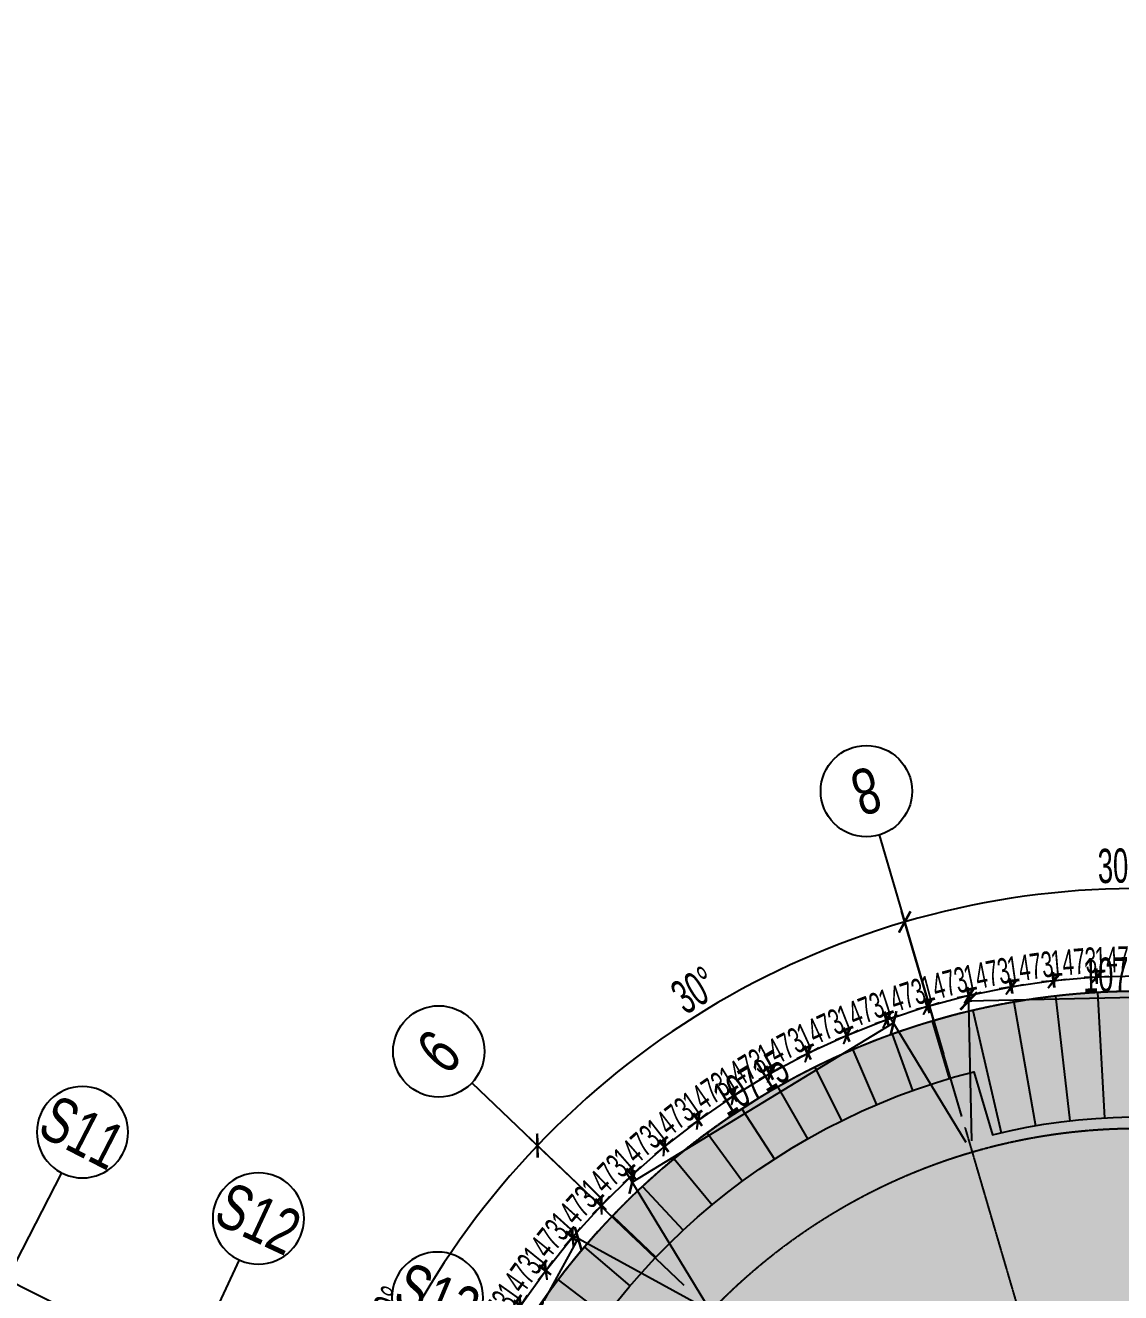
# Model space of a CAD drawing. Extents: x -668578 to 2331563, y -1202445 to 1620273.
# Drawn here: x 1636967 to 1675333, y 129938 to 174324 of the extents above; entities that cross this region are included whole.
import ezdxf
from ezdxf.enums import TextEntityAlignment as Align

# ---------------------------------------------------------------- set-up
doc = ezdxf.new("R2010")
doc.units = 0
for name, pattern in [('CENTER2', [28.575, 19.05, -3.175, 3.175, -3.175]), ('DASH', [0.35, 0.25, -0.1]), ('DOTE', [2.42, 2, -0.2, 0.02, -0.2])]:
    doc.linetypes.add(name, pattern=pattern)
doc.layers.get('0').update_dxf_attribs({"color": 8})
doc.layers.get('Defpoints').update_dxf_attribs({"color": 8})
for name, color, linetype in [('#填充层', 8, 'Continuous'), ('#幕墙线-平面', 8, 'Continuous'), ('#标注', 8, 'Continuous'), ('#轴线', 8, 'CENTER2'), ('C-AXIS', 8, 'DOTE'), ('dim', 8, 'Continuous')]:
    doc.layers.add(name, color=color, linetype=linetype)
doc.styles.add('JHZX', font='jrs.shx', dxfattribs={"width": 0.6, "bigfont": 'jhz.shx'})
doc.dimstyles.new('JZBZ-300', dxfattribs={"dimscale": 300, "dimtxt": 3, "dimasz": 1.5, "dimexe": 1, "dimexo": 1, "dimgap": 0.5, "dimtad": 1, "dimdec": 0, "dimdsep": 46, "dimtxsty": 'JHZX', "dimblk1": 'ARCHTICK', "dimblk2": 'ARCHTICK', "dimsah": 1, "dimcen": 0, "dimclrd": 1, "dimclre": 1, "dimclrt": 2, "dimazin": 2, "dimtfac": 1, "dimtdec": 0, "dimtix": 1, "dimtmove": 0, "dimatfit": 3, "dimfxl": 0, "dimtolj": 1, "dimlwd": -1, "dimlwe": -1, "dimarcsym": 0})
doc.dimstyles.new('JZBZ-400', dxfattribs={"dimscale": 400, "dimtxt": 3, "dimasz": 1.5, "dimexe": 1, "dimexo": 1, "dimgap": 0.5, "dimtad": 1, "dimdec": 0, "dimdsep": 46, "dimtxsty": 'JHZX', "dimblk1": 'ARCHTICK', "dimblk2": 'ARCHTICK', "dimsah": 1, "dimcen": 0, "dimclrd": 1, "dimclre": 1, "dimclrt": 2, "dimazin": 2, "dimtfac": 1, "dimtdec": 0, "dimtix": 1, "dimtmove": 0, "dimatfit": 3, "dimfxl": 0, "dimtolj": 1, "dimlwd": -1, "dimlwe": -1, "dimarcsym": 0})

# ---------------------------------------------------------------- blocks, each defined once
blk = doc.blocks.new('_ARCHTICK')
at = {"color": 0, "linetype": 'ByBlock', "const_width": 0.15}
blk.add_lwpolyline([(-0.5, -0.5), (0.5, 0.5)], dxfattribs=at)
blk = doc.blocks.new('*D2918')
at = {"layer": '#标注', "ltscale": 300, "transparency": 16777216}
for p, q in [((52517, 44290), (60086, 50671)), ((174425, -21557), (175612, -11729))]:
    blk.add_line(p, q, dxfattribs=at)
blk.add_arc((197092, 166179), 179600, 220.13382, 263.11563, dxfattribs=at)
at = {"layer": 'Defpoints', "color": 0, "ltscale": 300, "transparency": 16777216}
for p in [(197092, 166179), (52212, 44032), (92699, 20035), (174378, -21955)]:
    blk.add_point(p, dxfattribs=at)
at = {"layer": '#标注', "ltscale": 300, "transparency": 16777216, "xscale": 600, "yscale": 600, "zscale": 600}
for p, rotation in [((59781, 50414), 130.1338192809486), ((175564, -12126), 353.1156299250185)]:
    blk.add_blockref('_ARCHTICK', p, dxfattribs=dict(at, rotation=rotation))
at = {"layer": '#标注', "ltscale": 300, "transparency": 16777216, "insert": (112118, 8861), "char_height": 1200, "attachment_point": 5, "rotation": 331.6247, "style": 'JHZX'}
blk.add_mtext('\\A1;42.98°', dxfattribs=at)
blk = doc.blocks.new('*U2924')
at = {"linetype": 'ByBlock'}
blk.add_line((0, -20), (0, 0), dxfattribs=at)
blk.add_circle((0, -24), 4, dxfattribs=at)
at = {"color": 253, "linetype": 'ByBlock', "style": 'JHZX', "width": 0.75}
blk.add_attdef('AXES', text='', height=4, dxfattribs=at).set_placement((0, -24), align=Align.MIDDLE_CENTER)
blk = doc.blocks.new('*D2946')
at = {"layer": '#标注', "ltscale": 300, "transparency": 16777216}
for p, q in [((159702, 12461), (161475, 19749)), ((148317, 12197), (146209, 19394))]:
    blk.add_line(p, q, dxfattribs=at)
blk.add_arc((154503, -8916), 29100, 76.329, 106.329, dxfattribs=at)
at = {"layer": 'Defpoints', "color": 0, "ltscale": 300, "transparency": 16777216}
for p in [(156366, 20125), (159608, 12072), (148430, 11813), (154503, -8916)]:
    blk.add_point(p, dxfattribs=at)
at = {"layer": '#标注', "ltscale": 300, "transparency": 16777216, "xscale": 600, "yscale": 600, "zscale": 600}
for p, rotation in [((161380, 19360), 346.3290280231337), ((146321, 19011), 196.3290280231265)]:
    blk.add_blockref('_ARCHTICK', p, dxfattribs=dict(at, rotation=rotation))
at = {"layer": '#标注', "ltscale": 300, "transparency": 16777216, "insert": (153809, 20976), "char_height": 1200, "attachment_point": 5, "rotation": 1.329, "style": 'JHZX'}
blk.add_mtext('\\A1;30°', dxfattribs=at)
blk = doc.blocks.new('*D2947')
at = {"layer": '#标注', "ltscale": 300, "transparency": 16777216}
for p, q in [((148317, 12197), (146209, 19394)), ((138590, 6276), (133165, 11455))]:
    blk.add_line(p, q, dxfattribs=at)
blk.add_arc((154503, -8916), 29100, 106.329, 136.329, dxfattribs=at)
at = {"layer": 'Defpoints', "color": 0, "ltscale": 300, "transparency": 16777216}
for p in [(141596, 17166), (148430, 11813), (138879, 6000), (154503, -8916)]:
    blk.add_point(p, dxfattribs=at)
at = {"layer": '#标注', "ltscale": 300, "transparency": 16777216, "xscale": 600, "yscale": 600, "zscale": 600}
for p, rotation in [((146321, 19011), 16.32902802312659), ((133454, 11178), 226.3290280231246)]:
    blk.add_blockref('_ARCHTICK', p, dxfattribs=dict(at, rotation=rotation))
at = {"layer": '#标注', "ltscale": 300, "transparency": 16777216, "insert": (138956, 16625), "char_height": 1200, "attachment_point": 5, "rotation": 31.329, "style": 'JHZX'}
blk.add_mtext('\\A1;30°', dxfattribs=at)
blk = doc.blocks.new('*D2948')
at = {"layer": '#标注', "ltscale": 300, "transparency": 16777216}
for p, q in [((138590, 6276), (133165, 11455)), ((133126, -3716), (125838, -1943))]:
    blk.add_line(p, q, dxfattribs=at)
blk.add_arc((154503, -8916), 29100, 136.329, 166.329, dxfattribs=at)
at = {"layer": 'Defpoints', "color": 0, "ltscale": 300, "transparency": 16777216}
for p in [(130285, 7218), (138879, 6000), (133515, -3810), (154503, -8916)]:
    blk.add_point(p, dxfattribs=at)
at = {"layer": '#标注', "ltscale": 300, "transparency": 16777216, "xscale": 600, "yscale": 600, "zscale": 600}
for p, rotation in [((133454, 11178), 46.32902802312446), ((126227, -2038), 256.3290280231241)]:
    blk.add_blockref('_ARCHTICK', p, dxfattribs=dict(at, rotation=rotation))
at = {"layer": '#标注', "ltscale": 300, "transparency": 16777216, "insert": (128269, 5430), "char_height": 1200, "attachment_point": 5, "rotation": 61.329, "style": 'JHZX'}
blk.add_mtext('\\A1;30°', dxfattribs=at)
blk = doc.blocks.new('*D2984')
at = {"layer": '#标注', "ltscale": 300, "transparency": 16777216}
for p, q in [((139179, 5570), (134532, 8111)), ((129742, -1482), (134883, 7919)), ((134038, -3831), (129391, -1290))]:
    blk.add_line(p, q, dxfattribs=at)
at = {"layer": 'Defpoints', "color": 0, "ltscale": 300, "transparency": 16777216}
for p in [(134883, 7919), (139530, 5378), (134389, -4023)]:
    blk.add_point(p, dxfattribs=at)
at = {"layer": '#标注', "ltscale": 300, "transparency": 16777216, "xscale": 600, "yscale": 600, "zscale": 600}
for p, rotation in [((134883, 7919), 61.32903808904447), ((129742, -1482), 241.3290380890445)]:
    blk.add_blockref('_ARCHTICK', p, dxfattribs=dict(at, rotation=rotation))
at = {"layer": '#标注', "ltscale": 300, "transparency": 16777216, "insert": (131610, 3603), "char_height": 1200, "attachment_point": 5, "rotation": 61.329, "style": 'JHZX'}
blk.add_mtext('\\A1;10715', dxfattribs=at)
blk = doc.blocks.new('*D2982')
at = {"layer": '#标注', "ltscale": 300, "transparency": 16777216}
for p, q in [((159386, 11598), (159263, 16893)), ((148673, 11349), (148551, 16645)), ((148560, 16245), (159272, 16493))]:
    blk.add_line(p, q, dxfattribs=at)
at = {"layer": 'Defpoints', "color": 0, "ltscale": 300, "transparency": 16777216}
for p in [(159272, 16493), (159395, 11198), (148683, 10949)]:
    blk.add_point(p, dxfattribs=at)
at = {"layer": '#标注', "ltscale": 300, "transparency": 16777216, "xscale": 600, "yscale": 600, "zscale": 600}
for p, rotation in [((148560, 16245), 181.3290380890051), ((159272, 16493), 1.329038089005094)]:
    blk.add_blockref('_ARCHTICK', p, dxfattribs=dict(at, rotation=rotation))
at = {"layer": '#标注', "ltscale": 300, "transparency": 16777216, "insert": (153897, 17169), "char_height": 1200, "attachment_point": 5, "rotation": 1.329, "style": 'JHZX'}
blk.add_mtext('\\A1;10715', dxfattribs=at)
blk = doc.blocks.new('*D2983')
at = {"layer": '#标注', "ltscale": 300, "transparency": 16777216}
for p, q in [((148475, 11291), (145721, 15816)), ((136776, 9903), (145929, 15474)), ((139322, 5720), (136568, 10244))]:
    blk.add_line(p, q, dxfattribs=at)
at = {"layer": 'Defpoints', "color": 0, "ltscale": 300, "transparency": 16777216}
for p in [(145929, 15474), (148683, 10949), (139530, 5378)]:
    blk.add_point(p, dxfattribs=at)
at = {"layer": '#标注', "ltscale": 300, "transparency": 16777216, "xscale": 600, "yscale": 600, "zscale": 600}
for p, rotation in [((145929, 15474), 31.32903808897055), ((136776, 9903), 211.3290380889705)]:
    blk.add_blockref('_ARCHTICK', p, dxfattribs=dict(at, rotation=rotation))
at = {"layer": '#标注', "ltscale": 300, "transparency": 16777216, "insert": (140936, 13372), "char_height": 1200, "attachment_point": 5, "rotation": 31.329, "style": 'JHZX'}
blk.add_mtext('\\A1;10715', dxfattribs=at)
blk = doc.blocks.new('*D3069')
at = {"layer": '#标注', "ltscale": 300, "transparency": 16777216}
for p, q in [((153069, 16834), (153055, 17370)), ((154542, 16874), (154527, 17410)), ((153063, 17070), (152613, 17058)), ((154535, 17110), (153063, 17070)), ((154535, 17110), (154985, 17123))]:
    blk.add_line(p, q, dxfattribs=at)
at = {"layer": 'Defpoints', "color": 0, "ltscale": 300, "transparency": 16777216}
for p in [(153063, 17070), (153078, 16534), (154550, 16575)]:
    blk.add_point(p, dxfattribs=at)
at = {"layer": '#标注', "ltscale": 300, "transparency": 16777216, "xscale": 450, "yscale": 450, "zscale": 450}
for p, rotation in [((153063, 17070), 1.569542272960011), ((154535, 17110), 181.56954227296)]:
    blk.add_blockref('_ARCHTICK', p, dxfattribs=dict(at, rotation=rotation))
at = {"layer": '#标注', "ltscale": 300, "transparency": 16777216, "insert": (153783, 17690), "char_height": 900, "attachment_point": 5, "rotation": 1.5695, "style": 'JHZX'}
blk.add_mtext('\\A1;1473', dxfattribs=at)
blk = doc.blocks.new('*D3070')
at = {"layer": '#标注', "ltscale": 300, "transparency": 16777216}
for p, q in [((153052, 16833), (153007, 17367)), ((151565, 16943), (151116, 16905)), ((151585, 16708), (151539, 17242)), ((153032, 17068), (151565, 16943)), ((153032, 17068), (153480, 17107))]:
    blk.add_line(p, q, dxfattribs=at)
at = {"layer": 'Defpoints', "color": 0, "ltscale": 300, "transparency": 16777216}
for p in [(151565, 16943), (153078, 16534), (151610, 16409)]:
    blk.add_point(p, dxfattribs=at)
at = {"layer": '#标注', "ltscale": 300, "transparency": 16777216, "xscale": 450, "yscale": 450, "zscale": 450}
for p, rotation in [((153032, 17068), 184.8795799209227), ((151565, 16943), 4.879579920922729)]:
    blk.add_blockref('_ARCHTICK', p, dxfattribs=dict(at, rotation=rotation))
at = {"layer": '#标注', "ltscale": 300, "transparency": 16777216, "insert": (152247, 17604), "char_height": 900, "attachment_point": 5, "rotation": 4.8796, "style": 'JHZX'}
blk.add_mtext('\\A1;1473', dxfattribs=at)
blk = doc.blocks.new('*D3071')
at = {"layer": '#标注', "ltscale": 300, "transparency": 16777216}
for p, q in [((150110, 16496), (150033, 17027)), ((151534, 16940), (150076, 16730)), ((151567, 16706), (151491, 17236)), ((151534, 16940), (151979, 17004)), ((150076, 16730), (149631, 16666))]:
    blk.add_line(p, q, dxfattribs=at)
at = {"layer": 'Defpoints', "color": 0, "ltscale": 300, "transparency": 16777216}
for p in [(150076, 16730), (150152, 16199), (151610, 16409)]:
    blk.add_point(p, dxfattribs=at)
at = {"layer": '#标注', "ltscale": 300, "transparency": 16777216, "xscale": 450, "yscale": 450, "zscale": 450}
for p, rotation in [((150076, 16730), 8.189617568887787), ((151534, 16940), 188.1896175688878)]:
    blk.add_blockref('_ARCHTICK', p, dxfattribs=dict(at, rotation=rotation))
at = {"layer": '#标注', "ltscale": 300, "transparency": 16777216, "insert": (150719, 17429), "char_height": 900, "attachment_point": 5, "rotation": 8.1896, "style": 'JHZX'}
blk.add_mtext('\\A1;1473', dxfattribs=at)
blk = doc.blocks.new('*D3072')
at = {"layer": '#标注', "ltscale": 300, "transparency": 16777216}
for p, q in [((150093, 16493), (149986, 17018)), ((148602, 16431), (148161, 16341)), ((148649, 16200), (148542, 16725)), ((150046, 16724), (148602, 16431)), ((150046, 16724), (150487, 16814))]:
    blk.add_line(p, q, dxfattribs=at)
at = {"layer": 'Defpoints', "color": 0, "ltscale": 300, "transparency": 16777216}
for p in [(148602, 16431), (150152, 16199), (148709, 15906)]:
    blk.add_point(p, dxfattribs=at)
at = {"layer": '#标注', "ltscale": 300, "transparency": 16777216, "xscale": 450, "yscale": 450, "zscale": 450}
for p, rotation in [((150046, 16724), 191.4996552168506), ((148602, 16431), 11.4996552168506)]:
    blk.add_blockref('_ARCHTICK', p, dxfattribs=dict(at, rotation=rotation))
at = {"layer": '#标注', "ltscale": 300, "transparency": 16777216, "insert": (149204, 17166), "char_height": 900, "attachment_point": 5, "rotation": 11.4997, "style": 'JHZX'}
blk.add_mtext('\\A1;1473', dxfattribs=at)
blk = doc.blocks.new('*D3073')
at = {"layer": '#标注', "ltscale": 300, "transparency": 16777216}
for p, q in [((148572, 16424), (147148, 16047)), ((148633, 16196), (148496, 16714)), ((148572, 16424), (149007, 16539)), ((147148, 16047), (146713, 15932)), ((147209, 15819), (147072, 16337))]:
    blk.add_line(p, q, dxfattribs=at)
at = {"layer": 'Defpoints', "color": 0, "ltscale": 300, "transparency": 16777216}
for p in [(147148, 16047), (148709, 15906), (147285, 15529)]:
    blk.add_point(p, dxfattribs=at)
at = {"layer": '#标注', "ltscale": 300, "transparency": 16777216, "xscale": 450, "yscale": 450, "zscale": 450}
for p, rotation in [((148572, 16424), 194.8096928648129), ((147148, 16047), 14.80969286481292)]:
    blk.add_blockref('_ARCHTICK', p, dxfattribs=dict(at, rotation=rotation))
at = {"layer": '#标注', "ltscale": 300, "transparency": 16777216, "insert": (147707, 16816), "char_height": 900, "attachment_point": 5, "rotation": 14.8097, "style": 'JHZX'}
blk.add_mtext('\\A1;1473', dxfattribs=at)
blk = doc.blocks.new('*D3050')
at = {"layer": '#标注', "ltscale": 300, "transparency": 16777216}
for p, q in [((147119, 16039), (145719, 15580)), ((147192, 15814), (147025, 16324)), ((147119, 16039), (147546, 16178)), ((145719, 15580), (145291, 15441)), ((145792, 15356), (145625, 15866))]:
    blk.add_line(p, q, dxfattribs=at)
at = {"layer": 'Defpoints', "color": 0, "ltscale": 300, "transparency": 16777216}
for p in [(145719, 15580), (147285, 15529), (145886, 15071)]:
    blk.add_point(p, dxfattribs=at)
at = {"layer": '#标注', "ltscale": 300, "transparency": 16777216, "xscale": 450, "yscale": 450, "zscale": 450}
for p, rotation in [((147119, 16039), 198.119730512777), ((145719, 15580), 18.11973051277701)]:
    blk.add_blockref('_ARCHTICK', p, dxfattribs=dict(at, rotation=rotation))
at = {"layer": '#标注', "ltscale": 300, "transparency": 16777216, "insert": (146232, 16380), "char_height": 900, "attachment_point": 5, "rotation": 18.1197, "style": 'JHZX'}
blk.add_mtext('\\A1;1473', dxfattribs=at)
blk = doc.blocks.new('*D3051')
at = {"layer": '#标注', "ltscale": 300, "transparency": 16777216}
for p, q in [((145690, 15570), (144319, 15032)), ((145776, 15350), (145580, 15849)), ((145690, 15570), (146109, 15734)), ((144405, 14812), (144209, 15311)), ((144319, 15032), (143900, 14867))]:
    blk.add_line(p, q, dxfattribs=at)
at = {"layer": 'Defpoints', "color": 0, "ltscale": 300, "transparency": 16777216}
for p in [(144319, 15032), (145886, 15071), (144515, 14533)]:
    blk.add_point(p, dxfattribs=at)
at = {"layer": '#标注', "ltscale": 300, "transparency": 16777216, "xscale": 450, "yscale": 450, "zscale": 450}
for p, rotation in [((145690, 15570), 201.4297681607387), ((144319, 15032), 21.42976816073866)]:
    blk.add_blockref('_ARCHTICK', p, dxfattribs=dict(at, rotation=rotation))
at = {"layer": '#标注', "ltscale": 300, "transparency": 16777216, "insert": (144785, 15859), "char_height": 900, "attachment_point": 5, "rotation": 21.4298, "style": 'JHZX'}
blk.add_mtext('\\A1;1473', dxfattribs=at)
blk = doc.blocks.new('*D3052')
at = {"layer": '#标注', "ltscale": 300, "transparency": 16777216}
for p, q in [((144389, 14805), (144165, 15292)), ((144290, 15020), (144699, 15208)), ((143051, 14189), (142827, 14676)), ((144290, 15020), (142953, 14403)), ((142953, 14403), (142544, 14215))]:
    blk.add_line(p, q, dxfattribs=at)
at = {"layer": 'Defpoints', "color": 0, "ltscale": 300, "transparency": 16777216}
for p in [(142953, 14403), (144515, 14533), (143177, 13917)]:
    blk.add_point(p, dxfattribs=at)
at = {"layer": '#标注', "ltscale": 300, "transparency": 16777216, "xscale": 450, "yscale": 450, "zscale": 450}
for p, rotation in [((144290, 15020), 204.7398058087063), ((142953, 14403), 24.73980580870631)]:
    blk.add_blockref('_ARCHTICK', p, dxfattribs=dict(at, rotation=rotation))
at = {"layer": '#标注', "ltscale": 300, "transparency": 16777216, "insert": (143370, 15257), "char_height": 900, "attachment_point": 5, "rotation": 24.7398, "style": 'JHZX'}
blk.add_mtext('\\A1;1473', dxfattribs=at)
blk = doc.blocks.new('*D3053')
at = {"layer": '#标注', "ltscale": 300, "transparency": 16777216}
for p, q in [((143036, 14181), (142784, 14654)), ((142925, 14390), (141625, 13697)), ((142925, 14390), (143322, 14601)), ((141736, 13489), (141484, 13962)), ((141625, 13697), (141228, 13485))]:
    blk.add_line(p, q, dxfattribs=at)
at = {"layer": 'Defpoints', "color": 0, "ltscale": 300, "transparency": 16777216}
for p in [(143177, 13917), (141625, 13697), (141877, 13224)]:
    blk.add_point(p, dxfattribs=at)
at = {"layer": '#标注', "ltscale": 300, "transparency": 16777216, "xscale": 450, "yscale": 450, "zscale": 450}
for p, rotation in [((142925, 14390), 208.0498434566655), ((141625, 13697), 28.04984345666547)]:
    blk.add_blockref('_ARCHTICK', p, dxfattribs=dict(at, rotation=rotation))
at = {"layer": '#标注', "ltscale": 300, "transparency": 16777216, "insert": (141993, 14573), "char_height": 900, "attachment_point": 5, "rotation": 28.0498, "style": 'JHZX'}
blk.add_mtext('\\A1;1473', dxfattribs=at)
blk = doc.blocks.new('*D3054')
at = {"layer": '#标注', "ltscale": 300, "transparency": 16777216}
for p, q in [((141721, 13480), (141442, 13938)), ((141598, 13682), (141982, 13916)), ((141598, 13682), (140341, 12915)), ((140341, 12915), (139956, 12681)), ((140463, 12714), (140184, 13171))]:
    blk.add_line(p, q, dxfattribs=at)
at = {"layer": 'Defpoints', "color": 0, "ltscale": 300, "transparency": 16777216}
for p in [(140341, 12915), (141877, 13224), (140619, 12458)]:
    blk.add_point(p, dxfattribs=at)
at = {"layer": '#标注', "ltscale": 300, "transparency": 16777216, "xscale": 450, "yscale": 450, "zscale": 450}
for p, rotation in [((141598, 13682), 211.3598811046317), ((140341, 12915), 31.35988110463164)]:
    blk.add_blockref('_ARCHTICK', p, dxfattribs=dict(at, rotation=rotation))
at = {"layer": '#标注', "ltscale": 300, "transparency": 16777216, "insert": (140657, 13811), "char_height": 900, "attachment_point": 5, "rotation": 31.3599, "style": 'JHZX'}
blk.add_mtext('\\A1;1473', dxfattribs=at)
blk = doc.blocks.new('*D3055')
at = {"layer": '#标注', "ltscale": 300, "transparency": 16777216}
for p, q in [((140315, 12898), (139103, 12061)), ((140449, 12704), (140144, 13145)), ((140315, 12898), (140685, 13154)), ((139103, 12061), (138733, 11805)), ((139238, 11866), (138933, 12307))]:
    blk.add_line(p, q, dxfattribs=at)
at = {"layer": 'Defpoints', "color": 0, "ltscale": 300, "transparency": 16777216}
for p in [(140620, 12458), (139103, 12061), (139408, 11620)]:
    blk.add_point(p, dxfattribs=at)
at = {"layer": '#标注', "ltscale": 300, "transparency": 16777216, "xscale": 450, "yscale": 450, "zscale": 450}
for p, rotation in [((140315, 12898), 214.6699187525994), ((139103, 12061), 34.6699187525994)]:
    blk.add_blockref('_ARCHTICK', p, dxfattribs=dict(at, rotation=rotation))
at = {"layer": '#标注', "ltscale": 300, "transparency": 16777216, "insert": (139368, 12973), "char_height": 900, "attachment_point": 5, "rotation": 34.6699, "style": 'JHZX'}
blk.add_mtext('\\A1;1473', dxfattribs=at)
blk = doc.blocks.new('*D3056')
at = {"layer": '#标注', "ltscale": 300, "transparency": 16777216}
for p, q in [((139078, 12042), (137917, 11136)), ((139224, 11856), (138894, 12279)), ((139078, 12042), (139433, 12319)), ((137917, 11136), (137563, 10859)), ((138063, 10950), (137733, 11372))]:
    blk.add_line(p, q, dxfattribs=at)
at = {"layer": 'Defpoints', "color": 0, "ltscale": 300, "transparency": 16777216}
for p in [(139408, 11620), (137917, 11136), (138247, 10713)]:
    blk.add_point(p, dxfattribs=at)
at = {"layer": '#标注', "ltscale": 300, "transparency": 16777216, "xscale": 450, "yscale": 450, "zscale": 450}
for p, rotation in [((139078, 12042), 217.9799564005631), ((137917, 11136), 37.97995640056313)]:
    blk.add_blockref('_ARCHTICK', p, dxfattribs=dict(at, rotation=rotation))
at = {"layer": '#标注', "ltscale": 300, "transparency": 16777216, "insert": (138129, 12062), "char_height": 900, "attachment_point": 5, "rotation": 37.98, "style": 'JHZX'}
blk.add_mtext('\\A1;1473', dxfattribs=at)
blk = doc.blocks.new('*D3057')
at = {"layer": '#标注', "ltscale": 300, "transparency": 16777216}
for p, q in [((137894, 11116), (136787, 10144)), ((138049, 10939), (137696, 11342)), ((137894, 11116), (138232, 11413)), ((136943, 9967), (136589, 10370)), ((136787, 10144), (136449, 9847))]:
    blk.add_line(p, q, dxfattribs=at)
at = {"layer": 'Defpoints', "color": 0, "ltscale": 300, "transparency": 16777216}
for p in [(138247, 10713), (136787, 10144), (137141, 9742)]:
    blk.add_point(p, dxfattribs=at)
at = {"layer": '#标注', "ltscale": 300, "transparency": 16777216, "xscale": 450, "yscale": 450, "zscale": 450}
for p, rotation in [((137894, 11116), 221.2899940485245), ((136787, 10144), 41.28999404852453)]:
    blk.add_blockref('_ARCHTICK', p, dxfattribs=dict(at, rotation=rotation))
at = {"layer": '#标注', "ltscale": 300, "transparency": 16777216, "insert": (136944, 11081), "char_height": 900, "attachment_point": 5, "rotation": 41.29, "style": 'JHZX'}
blk.add_mtext('\\A1;1473', dxfattribs=at)
blk = doc.blocks.new('*D3042')
at = {"layer": '#标注', "ltscale": 300, "transparency": 16777216}
for p, q in [((136930, 9955), (136554, 10337)), ((136764, 10123), (137085, 10439)), ((136764, 10123), (135716, 9089)), ((135716, 9089), (135395, 8773)), ((135881, 8921), (135505, 9303))]:
    blk.add_line(p, q, dxfattribs=at)
at = {"layer": 'Defpoints', "color": 0, "ltscale": 300, "transparency": 16777216}
for p in [(137141, 9742), (135716, 9089), (136092, 8707)]:
    blk.add_point(p, dxfattribs=at)
at = {"layer": '#标注', "ltscale": 300, "transparency": 16777216, "xscale": 450, "yscale": 450, "zscale": 450}
for p, rotation in [((136764, 10123), 224.6000316964854), ((135716, 9089), 44.60003169648544)]:
    blk.add_blockref('_ARCHTICK', p, dxfattribs=dict(at, rotation=rotation))
at = {"layer": '#标注', "ltscale": 300, "transparency": 16777216, "insert": (135819, 10033), "char_height": 900, "attachment_point": 5, "rotation": 44.6, "style": 'JHZX'}
blk.add_mtext('\\A1;1473', dxfattribs=at)
blk = doc.blocks.new('*D3043')
at = {"layer": '#标注', "ltscale": 300, "transparency": 16777216}
for p, q in [((135694, 9067), (135996, 9401)), ((135694, 9067), (134707, 7974)), ((135869, 8909), (135472, 9268)), ((134882, 7816), (134484, 8175)), ((134707, 7974), (134405, 7640))]:
    blk.add_line(p, q, dxfattribs=at)
at = {"layer": 'Defpoints', "color": 0, "ltscale": 300, "transparency": 16777216}
for p in [(136092, 8707), (134707, 7974), (135105, 7614)]:
    blk.add_point(p, dxfattribs=at)
at = {"layer": '#标注', "ltscale": 300, "transparency": 16777216, "xscale": 450, "yscale": 450, "zscale": 450}
for p, rotation in [((135694, 9067), 227.9100693444485), ((134707, 7974), 47.91006934444854)]:
    blk.add_blockref('_ARCHTICK', p, dxfattribs=dict(at, rotation=rotation))
at = {"layer": '#标注', "ltscale": 300, "transparency": 16777216, "insert": (134755, 8922), "char_height": 900, "attachment_point": 5, "rotation": 47.9101, "style": 'JHZX'}
blk.add_mtext('\\A1;1473', dxfattribs=at)
blk = doc.blocks.new('*D3044')
at = {"layer": '#标注', "ltscale": 300, "transparency": 16777216}
for p, q in [((134871, 7802), (134453, 8138)), ((134687, 7950), (134969, 8301)), ((134687, 7950), (133764, 6802)), ((133764, 6802), (133483, 6451)), ((133948, 6654), (133531, 6990))]:
    blk.add_line(p, q, dxfattribs=at)
at = {"layer": 'Defpoints', "color": 0, "ltscale": 300, "transparency": 16777216}
for p in [(135105, 7615), (133764, 6802), (134182, 6466)]:
    blk.add_point(p, dxfattribs=at)
at = {"layer": '#标注', "ltscale": 300, "transparency": 16777216, "xscale": 450, "yscale": 450, "zscale": 450}
for p, rotation in [((134687, 7950), 231.2201069924129), ((133764, 6802), 51.22010699241289)]:
    blk.add_blockref('_ARCHTICK', p, dxfattribs=dict(at, rotation=rotation))
at = {"layer": '#标注', "ltscale": 300, "transparency": 16777216, "insert": (133758, 7752), "char_height": 900, "attachment_point": 5, "rotation": 51.2201, "style": 'JHZX'}
blk.add_mtext('\\A1;1473', dxfattribs=at)
blk = doc.blocks.new('*D3045')
at = {"layer": '#标注', "ltscale": 300, "transparency": 16777216}
for p, q in [((133746, 6777), (134007, 7144)), ((133746, 6777), (132891, 5578)), ((133938, 6640), (133501, 6952)), ((132891, 5578), (132630, 5211)), ((133083, 5441), (132647, 5752))]:
    blk.add_line(p, q, dxfattribs=at)
at = {"layer": 'Defpoints', "color": 0, "ltscale": 300, "transparency": 16777216}
for p in [(134182, 6466), (132891, 5578), (133328, 5267)]:
    blk.add_point(p, dxfattribs=at)
at = {"layer": '#标注', "ltscale": 300, "transparency": 16777216, "xscale": 450, "yscale": 450, "zscale": 450}
for p, rotation in [((133746, 6777), 234.5301446403818), ((132891, 5578), 54.53014464038181)]:
    blk.add_blockref('_ARCHTICK', p, dxfattribs=dict(at, rotation=rotation))
at = {"layer": '#标注', "ltscale": 300, "transparency": 16777216, "insert": (132830, 6526), "char_height": 900, "attachment_point": 5, "rotation": 54.5301, "style": 'JHZX'}
blk.add_mtext('\\A1;1473', dxfattribs=at)
blk = doc.blocks.new('*D3046')
at = {"layer": '#标注', "ltscale": 300, "transparency": 16777216}
for p, q in [((132874, 5552), (133113, 5933)), ((132874, 5552), (132090, 4305)), ((133074, 5427), (132620, 5712)), ((132290, 4180), (131836, 4465)), ((132090, 4305), (131850, 3924))]:
    blk.add_line(p, q, dxfattribs=at)
at = {"layer": 'Defpoints', "color": 0, "ltscale": 300, "transparency": 16777216}
for p in [(133328, 5267), (132090, 4305), (132544, 4020)]:
    blk.add_point(p, dxfattribs=at)
at = {"layer": '#标注', "ltscale": 300, "transparency": 16777216, "xscale": 450, "yscale": 450, "zscale": 450}
for p, rotation in [((132874, 5552), 237.8401822883386), ((132090, 4305), 57.84018228833862)]:
    blk.add_blockref('_ARCHTICK', p, dxfattribs=dict(at, rotation=rotation))
at = {"layer": '#标注', "ltscale": 300, "transparency": 16777216, "insert": (131974, 5248), "char_height": 900, "attachment_point": 5, "rotation": 57.8402, "style": 'JHZX'}
blk.add_mtext('\\A1;1473', dxfattribs=at)
blk = doc.blocks.new('DSGDFG')
at = {"layer": '#轴线', "ltscale": 200}
for radius in [206950, 212800, 220600, 228400, 236200, 244000, 251800]:
    blk.add_arc((197092.2, 166179.2), radius, 218.438892, 265.140584, dxfattribs=at)
at = {"layer": 'C-AXIS', "ltscale": 2}
blk.add_line((148429.7, 11813.2), (153659.2, -6036.6), dxfattribs=at)
blk.add_circle((154502.6, -8915.6), 20700, dxfattribs=at)
at = {"layer": '#标注', "linetype": 'ByBlock'}
for p, xscale, yscale, rotation, values in [((147677.4, 14380.9), 400, 400, 196.3288078296102, {'AXES': '8'}), ((136943.6, 7847.2), 399.9999999999995, 399.9999999999995, 226.3288078296103, {'AXES': '9'})]:
    blk.add_blockref('*U2924', p, dxfattribs=dict(at, xscale=xscale, yscale=yscale, rotation=rotation)).add_auto_attribs(values)
ref = blk.add_blockref('*U2924', (113123.6, 3111.8), dxfattribs=dict(at, xscale=-400, yscale=400, rotation=152.7546289690685))
ref.add_attrib('AXES', 'S11', dxfattribs={"layer": '0', "color": 253, "linetype": 'ByBlock', "height": 1600, "rotation": 332.75463, "style": 'JHZX', "width": 0.75}).set_placement((117518.5, 11646.7), align=Align.MIDDLE_CENTER)
ref = blk.add_blockref('*U2924', (119625.4, -75.4), dxfattribs=dict(at, xscale=-400, yscale=400, rotation=155.0167108990929))
ref.add_attrib('AXES', 'S12', dxfattribs={"layer": '0', "color": 253, "linetype": 'ByBlock', "height": 1600, "rotation": 335.01671, "style": 'JHZX', "width": 0.75}).set_placement((123680, 8626.3), align=Align.MIDDLE_CENTER)
ref = blk.add_blockref('*U2924', (126247.9, -3003.5), dxfattribs=dict(at, xscale=-400.0000000000004, yscale=400.0000000000004, rotation=157.278792829117))
ref.add_attrib('AXES', 'S13', dxfattribs={"layer": '0', "color": 253, "linetype": 'ByBlock', "height": 1600, "rotation": 337.27879, "style": 'JHZX', "width": 0.75}).set_placement((129955.9, 5851.5), align=Align.MIDDLE_CENTER)
at = {"layer": '#标注', "ltscale": 300}
for base, center, p1, p2, picture, middle in [((92698.6, 20034.9), (197092.1, 166179.2), (52211.6, 44032.2), (174377.5, -21954.5), '*D2918', (112118.4, 8861.3)), ((156365.8, 20124.7), (154502.6, -8915.6), (159607.7, 12072.5), (148429.7, 11813.2), '*D2946', (153809.1, 20976.4)), ((141596, 17165.7), (154502.6, -8915.6), (148429.7, 11813.2), (138879, 5999.6), '*D2947', (138956.1, 16624.9)), ((130284.6, 7218.1), (154502.6, -8915.6), (138879, 5999.6), (133514.6, -3810.5), '*D2948', (128268.7, 5429.8))]:
    dim = blk.add_angular_dim_3p(base=base, center=center, p1=p1, p2=p2, dimstyle='JZBZ-400', override={"dimclrd": 256, "dimclre": 256, "dimclrt": 256}, dxfattribs=at)
    dim.commit()
    dim.dimension.update_dxf_attribs({"geometry": picture, "text_midpoint": middle})
for p1, p2, picture, middle in [((148682.8, 10949.5), (159395, 11198), '*D2982', (153897.5, 17169)), ((139530, 5378.1), (148682.8, 10949.5), '*D2983', (140936.3, 13371.7)), ((134389.1, -4023.2), (139530, 5378.1), '*D2984', (131610.2, 3602.6))]:
    dim = blk.add_aligned_dim(p1=p1, p2=p2, distance=5296.9, dimstyle='JZBZ-400', override={"dimclrd": 256, "dimclre": 256, "dimclrt": 256}, dxfattribs=at)
    dim.commit()
    dim.dimension.update_dxf_attribs({"geometry": picture, "text_midpoint": middle})
blk = doc.blocks.new('D1')
at = {"layer": '#标注', "ltscale": 300}
for p1, p2, picture, middle in [((151610.2, 16409), (150152.4, 16199.2), '*D3071', (150719.5, 17428.5)), ((153077.7, 16534.2), (151610.1, 16409), '*D3070', (152247.3, 17603.5)), ((154549.9, 16574.6), (153077.6, 16534.2), '*D3069', (153782.6, 17690)), ((150152.4, 16199.2), (148709.1, 15905.5), '*D3072', (149204.3, 17165.6)), ((147285.3, 15529.1), (145885.5, 15071), '*D3050', (146232.1, 16379.8)), ((148709.2, 15905.6), (147285.3, 15529.1), '*D3073', (147706.9, 16815.6)), ((145885.6, 15071.1), (144514.5, 14532.9), '*D3051', (144785, 15859.5)), ((144514.6, 14533), (143176.9, 13916.6), '*D3052', (143370.3, 15256.5)), ((143177, 13916.6), (141877.1, 13224), '*D3053', (141992.8, 14572.9)), ((141877.2, 13224), (140619.5, 12457.5), '*D3054', (140657.1, 13810.9)), ((140619.5, 12457.6), (139408.2, 11619.7), '*D3055', (139367.6, 12973)), ((139408.2, 11619.8), (138247.3, 10713.4), '*D3056', (138128.7, 12062)), ((138247.3, 10713.5), (137140.7, 9741.6), '*D3057', (136944.4, 11081.1)), ((137140.7, 9741.6), (136092, 8707.4), '*D3042', (135818.7, 10033.4)), ((136092, 8707.5), (135104.8, 7614.5), '*D3043', (134755.4, 8922.4)), ((135104.8, 7614.5), (134182.3, 6466.3), '*D3044', (133758, 7752)), ((134182.4, 6466.4), (133327.7, 5266.9), '*D3045', (132829.8, 6525.8)), ((133327.7, 5266.9), (132543.8, 4020.1), '*D3046', (131974, 5248.2))]:
    dim = blk.add_aligned_dim(p1=p1, p2=p2, distance=-536, dimstyle='JZBZ-300', override={"dimclrd": 256, "dimclre": 256, "dimclrt": 256}, dxfattribs=at)
    dim.commit()
    dim.dimension.update_dxf_attribs({"geometry": picture, "text_midpoint": middle})

msp = doc.modelspace()

# ---------------------------------------------------------------- hatches: boundary and pattern name
at = {"layer": '#填充层', "ltscale": 5}
h = msp.add_hatch(dxfattribs=at)
h.set_pattern_fill('DOTS', color=256, scale=300)
h.set_pattern_definition([(0, (1499898.8, 275661.43), (238.125, 476.25), [0, -476.25])])
edge = h.paths.add_edge_path()
edge.add_arc((1718541, 290089.2), 258450, 224.201068, 263.003658)
edge.add_arc((1687377, 36144.3), 2600, 263.00366, 353.11563)
edge.add_line((1689958.2, 35832.6), (1699116.9, 111688.9))
edge.add_arc((1675951.5, 114994.4), 23400, 351.87915, 408.41102)
edge.add_line((1691484, 132495.9), (1690102, 131048.2))
edge.add_arc((1675948.3, 114990.5), 21405.1, 48.60626, 51.2389)
edge.add_line((1689349.5, 131681.4), (1689159.6, 131449.1))
edge.add_arc((1675949.6, 114985.4), 21108.2, 51.25747, 104.0093)
edge.add_line((1670839.7, 135465.8), (1670192.6, 137674.7))
edge.add_arc((1675951.5, 114994.4), 23400, 104.24731, 212.36616)
edge.add_line((1656186.8, 102467.8), (1652038.8, 89843.2))
edge.add_arc((1718541, 290089.2), 211000, 242.37566, 251.628527, ccw=False)
edge.add_line((1620706.2, 103141.8), (1620179.7, 102119.3))
edge.add_arc((1718541, 290089.2), 212150, 234.085127, 242.377721, ccw=False)
edge.add_line((1594097.5, 118271.1), (1594778.3, 119198.1))
edge.add_arc((1718541, 290089.2), 211000, 233.522786, 234.087187, ccw=False)
edge.add_arc((1601139.4, 142933.1), 23900, 250.34607, 257.10032)
edge.add_line((1595803.8, 119636.3), (1596334.6, 119514.7))
edge.add_arc((1590954.4, 96023), 24100, 56.67752, 77.10032, ccw=False)
edge.add_arc((1718541, 290089.2), 208150, 236.677524, 251.625706)
edge.add_line((1652927.3, 92551.2), (1655362.3, 99959.3))
edge.add_arc((1675951.5, 114994.4), 25494.6, -6.88437, 216.13862, ccw=False)
edge.add_line((1701262.3, 111938.5), (1691785.9, 33450.8))
edge.add_arc((1689205.3, 33761.7), 2599.3, 263.45473, 353.13186, ccw=False)
edge.add_arc((1718541.1, 290089.2), 260600, 224.769262, 263.470953, ccw=False)
edge.add_arc((1535374.3, 108391.8), 2600, 144.45181, 224.76926, ccw=False)

# ---------------------------------------------------------------- linework, layer by layer
at = {"layer": '#幕墙线-平面', "ltscale": 300}
msp.add_lwpolyline([(1687060.3, 33563.6, -0.1896725), (1520685.2, 123807.9, -0.4137557), (1520999.7, 127468.5), (1553033.8, 154476, -0.414282), (1557191.1, 154121.6, 0.061017), (1594778.3, 119198.1), (1594097.5, 118271.1, 0.0361991), (1620179.7, 102119.3), (1620706.2, 103141.8, 0.0403952), (1652038.8, 89843.2), (1656186.8, 102467.8, -0.5101788), (1670192.6, 137674.7), (1670839.7, 135465.8, -0.2343262), (1689159.6, 131449.1), (1689349.5, 131681.4, -0.0114876), (1690102, 131048.2), (1691484, 132495.9, -0.2517944), (1699116.9, 111688.9), (1689958.2, 35832.6, -0.4147748), (1687060.4, 33563.6, 0.4147748)], format="xyb", dxfattribs=at)
at = {"layer": '#幕墙线-平面', "linetype": 'DASH'}
msp.add_lwpolyline([(1701260.8, 111938.7, 1.4690135), (1655360.8, 99959.4), (1652925.8, 92551.3, -0.0653164), (1604192.2, 116160.9, 0.0893479), (1596333.1, 119514.9), (1595802.4, 119636.4, -0.1125361), (1586232.7, 124250.5, -0.0289167), (1567982.3, 140623.2, 0.4135318), (1564309.7, 140640.8), (1533545.3, 110241.4, 0.4147813), (1533526.9, 106560.9, 0.1704931), (1688909, 31179.3, 0.4123967), (1691784.4, 33451), (1701260.8, 111938.7)], format="xyb", dxfattribs=at)
at = {"layer": '#幕墙线-平面', "ltscale": 300}
for points in [[(1673053.2, 140324.3), (1673553.9, 135957.2)], [(1674520.6, 140449.6), (1674768.3, 136060.5)], [(1670152.3, 139820.9), (1671152.9, 135541.4)], [(1671595.5, 140114.5), (1672347.4, 135784)], [(1668728.6, 139444.5), (1669322.3, 137436)], [(1667328.9, 138986.5), (1668037.6, 137015.6)], [(1665958, 138448.4), (1666779.3, 136521.8)], [(1664620.4, 137832.1), (1665551.7, 135956.1)], [(1663320.7, 137139.6), (1664358.7, 135320.5)], [(1662063.1, 136373.2), (1663204.4, 134617.1)], [(1660851.9, 135535.5), (1662092.7, 133848.2)], [(1659691, 134629.3), (1661027.2, 133016.4)], [(1658584.4, 133657.5), (1660011.5, 132124.5)], [(1657535.8, 132623.5), (1659048.9, 131175.4)], [(1656548.6, 131530.6), (1658142.8, 130172.3)], [(1655626.2, 130382.6), (1657296.2, 129118.6)]]:
    msp.add_lwpolyline(points, dxfattribs=at)
msp.add_arc((1675954.7, 114993.1), 25496.8, 0.54741, 205.76117, dxfattribs=at)
at = {"layer": 'dim', "ltscale": 300}
msp.add_arc((1675954.2, 114995.2), 25497.2, 17.0937, 215.68097, dxfattribs=at)

# ---------------------------------------------------------------- block references
at = {"layer": '#标注'}
msp.add_blockref('DSGDFG', (1521448.9, 123910), dxfattribs=at)
at = {"layer": 'dim'}
msp.add_blockref('D1', (1521442.4, 123917.8), dxfattribs=at)

doc.saveas('drawing.dxf')
